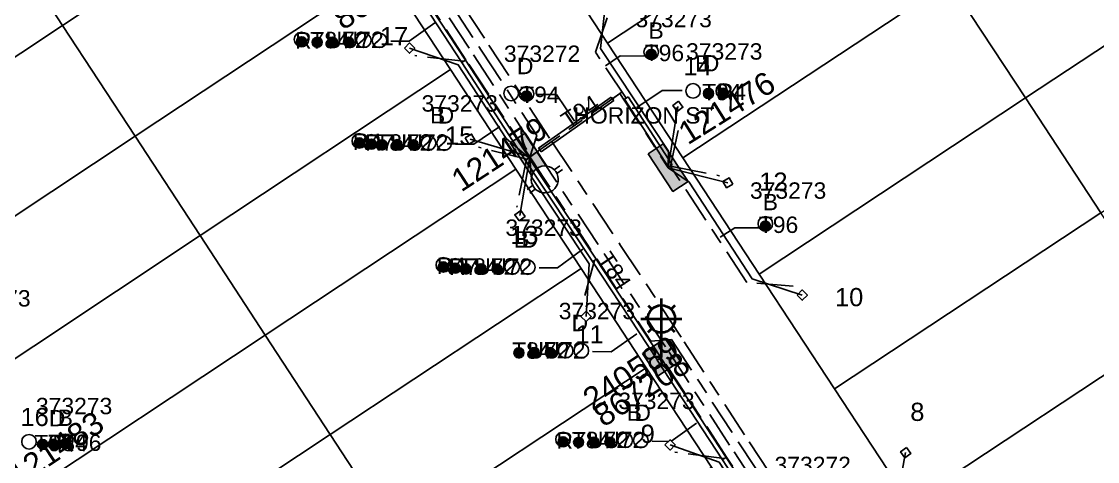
# Model space of a CAD drawing. Header units: metres. Extents: x 302064 to 305578, y 6265466 to 6271990.
# Drawn here: x 303091.9 to 303210.2, y 6270811.9 to 6270860.2 of the extents above; entities that cross this region are included whole.
import ezdxf
from ezdxf.enums import TextEntityAlignment as Align

# ---------------------------------------------------------------- set-up
doc = ezdxf.new("R2010")
doc.units = ezdxf.units.M
doc.linetypes.add('Cable Exist UG', pattern=[8.2, 4, -1.2, 1.8, -1.2])
doc.layers.get('0').update_dxf_attribs({"color": 6})
for name, color, linetype in [('_User Miscellaneous12', 7, 'Continuous'), ('_User_LV_Exist', 7, 'Continuous'), ('Duct_SP_EXT', 7, 'Continuous'), ('Equip_LV_EXT', 7, 'Continuous'), ('Equip_SP_SL_EXT', 7, 'Continuous'), ('Mains_HV_EXT', 1, 'Continuous'), ('Mains_LV_EXT', 5, 'Continuous'), ('Mains_LV_SL_EXT', 4, 'Continuous'), ('Services_SP_EXT', 7, 'Continuous'), ('SupportsUG_SP_LV_EXT', 7, 'Continuous'), ('SupportsUG_SP_LV_SL_EXT', 7, 'Continuous'), ('Trench_SP_EXT', 7, 'Continuous')]:
    doc.layers.add(name, color=color, linetype=linetype)
doc.layers.add('Cadastre Land Parcels_SP_EXT', color=7, linetype='Continuous', lineweight=5)
doc.layers.add('Cadastre Roads_SP_EXT', color=9, linetype='Continuous', lineweight=5)
doc.styles.add('COLUMN_LABEL', font='arial.ttf')
doc.styles.add('iecARIAL', font='arial.ttf', dxfattribs={"height": 2})
doc.styles.add('POLE_LABEL', font='arial.ttf')
doc.styles.get("Standard").update_dxf_attribs({"font": 'arial.ttf'})

# ---------------------------------------------------------------- blocks, each defined once
blk = doc.blocks.new('COLUMN_EXT')
blk.add_hatch(color=256).paths.add_polyline_path([(-1.49, 1.48), (-1.49, -1.49), (1.48, -1.49), (1.48, 1.48)])
blk.add_lwpolyline([(-1.49, -1.49), (1.48, -1.49), (1.48, 1.48), (-1.49, 1.48)], close=True)
for tag, height, style, flags, p in [('ASSET_NUM', 2.5, 'COLUMN_LABEL', 8, (2, 2)), ('STRUCTURE_PLANT_NUMBER', 0.2, 'POLE_LABEL', 9, (1.81, 0.03)), ('STREET_CODE', 0.2, 'COLUMN_LABEL', 9, (1.81, -0.2))]:
    blk.add_attdef(tag, text='', height=height, dxfattribs=dict(style=style, flags=flags)).set_placement(p, align=Align.MIDDLE_LEFT)
at = {"flags": 9}
for tag, p in [('COLUMN_TYPE', (1.81, -0.4)), ('OWNED_BY', (1.81, -0.6)), ('STATE', (1.81, -0.8)), ('USAGE', (1.81, -1)), ('LEGEND', (1.81, -1.2)), ('STREETNAME', (1.81, -1.6)), ('SUBURB', (1.81, -1.8)), ('LOCATION', (1.81, -1.4)), ('NOTES', (1.81, -2))]:
    blk.add_attdef(tag, text='', height=0.2, dxfattribs=at).set_placement(p, align=Align.MIDDLE_LEFT)
at = {"flags": 1}
blk.add_attdef('Z', (1.81, -2.35), '', height=0.2, dxfattribs=at)
blk = doc.blocks.new('PILLAR_EXT')
blk.add_hatch(color=256).paths.add_polyline_path([(-2.475, 0.99), (-2.475, -0.99), (2.475, -0.99), (2.475, 0.99)])
blk.add_lwpolyline([(-2.475, -0.99), (2.475, -0.99), (2.475, 0.99), (-2.475, 0.99)], close=True)
at = {"style": 'iecARIAL', "flags": 8}
blk.add_attdef('ASSET_NUM', (1.5, 3.5), '', height=2.5, dxfattribs=at)
for tag, p, flags in [('OWNED_BY', (0, -0.2), 9), ('STATE', (0, -0.4), 9), ('SUPPORT_TYPE', (0, -0.6), 9), ('USAGE', (0, -0.8), 9), ('LEGEND', (0, -1), 9), ('LOCATION', (0, -1.2), 9), ('STREETNAME', (0, -1.8), 9), ('SUBURB', (0, -2), 1), ('NOTES', (0, -1.4), 9), ('PARENT', (0, -1.6), 9)]:
    blk.add_attdef(tag, p, '', height=0.2, dxfattribs=dict(flags=flags))
blk = doc.blocks.new('DUCT_EXT')
blk.add_circle((0, 0.8), 0.8)
at = {"flags": 1}
blk.add_attdef('Z', (0, 0), '', height=0.2, dxfattribs=at)
at = {"flags": 9}
for tag, p in [('DUCT_CODE', (0, 0)), ('XSECT_TYPE', (0, -0.2)), ('STATE', (0, -0.6)), ('FB_REFERENCE', (0, -0.4)), ('NOTES', (0, -0.8))]:
    blk.add_attdef(tag, text='', height=0.2, dxfattribs=at).set_placement(p, align=Align.MIDDLE_LEFT)
blk = doc.blocks.new('SL_LANTERN_EXT')
at = {"lineweight": 40}
for p, q in [((0, 1.97), (0, 6.47)), ((-1.46, 5.68), (-1.06, 5.28)), ((1.46, 5.68), (1.06, 5.28)), ((-2.25, 4.22), (2.25, 4.22)), ((-1.46, 2.76), (-1.06, 3.16)), ((0, 0), (0, 2.72)), ((1.46, 2.76), (1.06, 3.16))]:
    blk.add_line(p, q, dxfattribs=at)
blk.add_circle((0, 4.22), 1.5, dxfattribs=at)
at = {"style": 'iecARIAL', "flags": 8}
blk.add_attdef('ASSET_NUM', (1.5, 1.5), '', height=2.5, dxfattribs=at)
for tag, p, height, flags in [('CONSTRUCTED_VOLTAGE', (0.98, -0.65), 0.2, 9), ('CONTROL_TYPE', (0.98, -0.85), 0.2, 9), ('LANTERN_PURPOSE', (0.98, -1.05), 0.2, 9), ('LANTERN_TYPE', (0.98, -1.25), 0.2, 9), ('LNUMBER', (2.18, -3.25), 2.5, 8), ('OPERATING_VOLTAGE', (0.98, -1.65), 0.2, 9), ('ORIENTATION', (0.98, -1.85), 0.2, 9), ('OWNED_BY', (0.98, -2.05), 0.2, 9), ('STATE', (0.98, -2.25), 0.2, 9), ('NO_PHASES', (0.98, -1.45), 0.2, 9), ('USAGE', (0.98, -2.45), 0.2, 9), ('CEXIST', (0.98, -2.65), 0.2, 9), ('CNEW', (0.98, -2.85), 0.2, 9), ('CNUMBER', (0.98, -3.05), 0.2, 9), ('CREMOVE', (0.98, -3.25), 0.2, 9), ('CREPLACE', (0.98, -3.45), 0.2, 9), ('LKINGHEIGHT', (0.98, -3.65), 0.2, 9), ('LBRACKET', (0.98, -3.85), 0.2, 9), ('LBRACKETVOCAB', (0.98, -4.05), 0.2, 9), ('LCATEGORY', (0.98, -4.25), 0.2, 9), ('LCHARGE1', (0.98, -4.45), 0.2, 9), ('LCHARGE1PERCENT', (0.98, -4.65), 0.2, 9), ('LCHARGE2', (0.98, -4.85), 0.2, 9), ('LCHARGE2PERCENT', (0.98, -5.05), 0.2, 9), ('LCHARGE3', (0.98, -5.25), 0.2, 9), ('LCHARGE3PERCENT', (0.98, -5.45), 0.2, 9), ('LEXIST', (0.98, -5.65), 0.2, 9), ('LLAMP', (0.98, -5.85), 0.2, 9), ('LLAMPVOCAB', (0.98, -6.05), 0.2, 9), ('LMAST', (0.98, -6.25), 0.2, 9), ('LMASTVOCAB', (0.98, -6.45), 0.2, 9), ('LNEW', (0.98, -6.65), 0.2, 9), ('LANTNUMBER', (0.98, -6.85), 0.2, 9), ('LOUTREACH', (0.98, -7.25), 0.2, 9), ('LOUTREACHVOCAB', (0.98, -7.45), 0.2, 9), ('LRATECODE', (0.98, -7.65), 0.2, 9), ('LREMOVE', (0.98, -7.85), 0.2, 9), ('LREPLACE', (0.98, -8.05), 0.2, 9), ('LTYPE', (0.98, -8.25), 0.2, 9), ('LTYPEVOCAB', (0.98, -8.45), 0.2, 9), ('STREETNAME', (0.98, -9.25), 0.2, 9), ('SUBURB', (0.98, -9.45), 0.2, 1), ('LEGEND', (0.98, -8.65), 0.2, 9), ('LOCATION', (0.98, -8.85), 0.2, 9), ('NOTES', (0.98, -9.05), 0.2, 9)]:
    blk.add_attdef(tag, p, '', height=height, dxfattribs=dict(flags=flags))
blk = doc.blocks.new('CCP_EXT')
at = {"flags": 9}
for tag, p in [('STATE', (0, -1.8)), ('LEGEND', (0, -1.4)), ('LIFE_SUPPORT', (0, -1.6)), ('NOTES', (0, -2))]:
    blk.add_attdef(tag, text='', height=0.2, dxfattribs=at).set_placement(p, align=Align.MIDDLE_LEFT)
blk.add_wipeout([(0, 0.57), (0.57, 0), (0, -0.57), (-0.57, 0)])
blk.add_lwpolyline([(-0.57, 0), (0, 0.57), (0.57, 0), (0, -0.57), (-0.57, 0)])
at = {"flags": 1}
blk.add_attdef('Z', (0, 0), '', height=0.2, dxfattribs=at)
at = {"flags": 9}
for tag, p in [('CCP_TYPE', (0, 0)), ('CONSTRUCTED_VOLTAGE', (0, -0.2)), ('OPERATING_VOLTAGE', (0, -0.6)), ('ORIENTATION', (0, -0.8)), ('OWNED_BY', (0, -1)), ('NO_PHASES', (0, -0.4)), ('USAGE', (0, -1.2))]:
    blk.add_attdef(tag, text='', height=0.2, dxfattribs=at).set_placement(p, align=Align.MIDDLE_LEFT)
blk = doc.blocks.new('LV_UG_LINKS_OPEN_EXT')
for p, q in [((-0.25, 1.47), (-0.25, 2.22)), ((0.25, 1.47), (0.25, 2.22)), ((-0.25, -1.47), (-0.25, -2.22)), ((0.25, -1.47), (0.25, -2.22))]:
    blk.add_line(p, q)
at = {"flags": 9}
for tag, p in [('ACTUAL_STATUS', (0, 0)), ('CONSTRUCTED_VOLTAGE', (0, -0.2)), ('OPERATING_VOLTAGE', (0, -0.6)), ('ORIENTATION', (0, -0.8)), ('STATE', (0, -1)), ('SWITCH_TYPE', (0, -1.2)), ('NO_PHASES', (0, -0.4)), ('USAGE', (0, -1.4)), ('NOTES', (0, -1.6))]:
    blk.add_attdef(tag, text='', height=0.2, dxfattribs=at).set_placement(p, align=Align.MIDDLE_LEFT)
at = {"flags": 1}
blk.add_attdef('Z', (0, 0), '', height=0.2, dxfattribs=at)
blk.add_wipeout([(-0.25, 1.47), (-0.43, 1.43), (-0.61, 1.36), (-0.77, 1.28), (-0.93, 1.17), (-1.07, 1.05), (-1.19, 0.9), (-1.29, 0.75), (-1.38, 0.58), (-1.44, 0.4), (-1.48, 0.22), (-1.49, 0.03), (-1.49, -0.16), (-1.45, -0.34), (-1.4, -0.52), (-1.32, -0.69), (-1.23, -0.85), (-1.11, -1), (-0.98, -1.13), (-0.83, -1.24), (-0.66, -1.34), (-0.49, -1.41), (-0.31, -1.46), (-0.13, -1.49), (0.06, -1.49), (0.25, -1.47), (0.43, -1.43), (0.61, -1.36), (0.77, -1.28), (0.93, -1.17), (1.07, -1.05), (1.19, -0.9), (1.29, -0.75), (1.38, -0.58), (1.44, -0.4), (1.48, -0.22), (1.49, -0.03), (1.49, 0.16), (1.45, 0.34), (1.4, 0.52), (1.32, 0.69), (1.23, 0.85), (1.11, 1), (0.98, 1.13), (0.83, 1.24), (0.66, 1.34), (0.49, 1.41), (0.31, 1.46), (0.13, 1.49), (-0.06, 1.49)])
blk.add_lwpolyline([(0, -1.49, 1), (0, 1.49, 1)], format="xyb", close=True)
blk = doc.blocks.new('CABLE_LARGE_EXT')
h = blk.add_hatch(color=256)
edge = h.paths.add_edge_path()
edge.add_arc((0, 0.55), 0.55, 0, 360)
blk.add_circle((0, 0.55), 0.55)
at = {"flags": 1}
blk.add_attdef('Z', (0, 0), '', height=0.2, dxfattribs=at)
at = {"flags": 9}
for tag, p in [('COND_CODE', (0, 0)), ('STATE', (0, -0.4)), ('XSECT_SIZE', (0, -0.6)), ('FB_REFERENCE', (0, -0.2)), ('NOTES', (0, -0.8))]:
    blk.add_attdef(tag, text='', height=0.2, dxfattribs=at).set_placement(p, align=Align.MIDDLE_LEFT)

msp = doc.modelspace()

# ---------------------------------------------------------------- linework, layer by layer
at = {"layer": '_User Miscellaneous12'}
for p, q in [((303140.302, 6270855.732), (303140.504, 6270855.863)), ((303140.303, 6270855.732), (303140.504, 6270855.863)), ((303140.704, 6270855.995), (303140.504, 6270855.863)), ((303140.705, 6270855.994), (303140.504, 6270855.863)), ((303148.732, 6270846.323), (303156.732, 6270851.942)), ((303156.732, 6270851.942), (303156.87, 6270851.745)), ((303157.008, 6270851.549), (303156.87, 6270851.745)), ((303158.176, 6270851.698), (303158.377, 6270851.829)), ((303158.579, 6270851.959), (303158.377, 6270851.829)), ((303148.732, 6270846.323), (303148.87, 6270846.126)), ((303163.028, 6270844.22), (303163.229, 6270844.351)), ((303163.431, 6270844.482), (303163.229, 6270844.351)), ((303154.675, 6270833.863), (303154.875, 6270833.995)), ((303154.676, 6270833.863), (303154.875, 6270833.995)), ((303155.075, 6270834.128), (303154.875, 6270833.995)), ((303155.076, 6270834.127), (303154.875, 6270833.995)), ((303161.788, 6270823.051), (303161.989, 6270823.182)), ((303161.789, 6270823.05), (303161.989, 6270823.182)), ((303162.19, 6270823.314), (303161.989, 6270823.182)), ((303162.19, 6270823.313), (303161.989, 6270823.182)), ((303168.95, 6270812.096), (303169.151, 6270812.228)), ((303168.95, 6270812.097), (303169.151, 6270812.228)), ((303176.951, 6270799.907), (303168.95, 6270812.096)), ((303169.351, 6270812.36), (303169.151, 6270812.228)), ((303169.351, 6270812.359), (303169.151, 6270812.228)), ((303177.352, 6270800.17), (303169.351, 6270812.36))]:
    msp.add_line(p, q, dxfattribs=at)
at = {"layer": 'Cadastre Land Parcels_SP_EXT', "linetype": 'Continuous'}
for points in [[(303123.947, 6270878.042), (303115.978, 6270890.219), (303088.459, 6270871.984), (303096.428, 6270859.808), (303123.947, 6270878.042)], [(303185.596, 6270877.206), (303177.323, 6270889.806), (303148.052, 6270870.461), (303156.326, 6270857.86), (303185.596, 6270877.206)], [(303231.548, 6270871.199), (303223.167, 6270883.972), (303193.871, 6270864.606), (303202.254, 6270851.837), (303231.548, 6270871.199)], [(303131.916, 6270865.867), (303123.947, 6270878.042), (303096.428, 6270859.808), (303104.398, 6270847.631), (303131.916, 6270865.867)], [(303193.871, 6270864.606), (303185.596, 6270877.206), (303156.326, 6270857.86), (303164.597, 6270845.259), (303193.871, 6270864.606)], [(303096.428, 6270859.808), (303088.459, 6270871.984), (303060.941, 6270853.749), (303068.911, 6270841.573), (303096.428, 6270859.808)], [(303239.819, 6270858.596), (303231.548, 6270871.199), (303202.254, 6270851.837), (303210.528, 6270839.237), (303239.819, 6270858.596)], [(303139.065, 6270854.949), (303131.916, 6270865.867), (303104.398, 6270847.631), (303111.542, 6270836.715), (303139.065, 6270854.949)], [(303202.254, 6270851.837), (303193.871, 6270864.606), (303164.597, 6270845.259), (303172.98, 6270832.492), (303202.254, 6270851.837)], [(303104.398, 6270847.631), (303096.428, 6270859.808), (303068.911, 6270841.573), (303076.879, 6270829.396), (303104.398, 6270847.631)], [(303146.235, 6270844.03), (303139.065, 6270854.949), (303111.542, 6270836.715), (303118.688, 6270825.798), (303146.235, 6270844.03)], [(303210.528, 6270839.237), (303202.254, 6270851.837), (303172.98, 6270832.492), (303181.254, 6270819.89), (303210.528, 6270839.237)], [(303111.542, 6270836.715), (303104.398, 6270847.631), (303076.879, 6270829.396), (303084.025, 6270818.48), (303111.542, 6270836.715)], [(303153.405, 6270833.108), (303146.235, 6270844.03), (303118.688, 6270825.798), (303125.833, 6270814.882), (303153.405, 6270833.108)], [(303218.802, 6270826.637), (303210.528, 6270839.237), (303181.254, 6270819.89), (303189.526, 6270807.29), (303218.802, 6270826.637)], [(303118.688, 6270825.798), (303111.542, 6270836.715), (303084.025, 6270818.48), (303091.169, 6270807.565), (303118.688, 6270825.798)], [(303160.574, 6270822.188), (303153.405, 6270833.108), (303125.833, 6270814.882), (303132.993, 6270803.963), (303160.574, 6270822.188)], [(303221.572, 6270810.4), (303227.076, 6270814.037), (303218.802, 6270826.637), (303189.526, 6270807.29), (303197.798, 6270794.69), (303221.572, 6270810.4)], [(303125.833, 6270814.882), (303118.688, 6270825.798), (303091.169, 6270807.565), (303098.314, 6270796.647), (303125.833, 6270814.882)], [(303167.744, 6270811.268), (303160.574, 6270822.188), (303132.993, 6270803.963), (303140.163, 6270793.043), (303167.744, 6270811.268)], [(303132.993, 6270803.963), (303125.833, 6270814.882), (303098.314, 6270796.647), (303105.46, 6270785.731), (303132.993, 6270803.963)]]:
    msp.add_lwpolyline(points, close=True, dxfattribs=at)
at = {"layer": 'Duct_SP_EXT'}
for p, q in [((303140.302, 6270855.732), (303140.504, 6270855.863)), ((303140.303, 6270855.732), (303140.504, 6270855.863)), ((303140.704, 6270855.995), (303140.504, 6270855.863)), ((303140.705, 6270855.994), (303140.504, 6270855.863)), ((303148.732, 6270846.323), (303156.732, 6270851.942)), ((303156.732, 6270851.942), (303156.87, 6270851.745)), ((303157.008, 6270851.549), (303156.87, 6270851.745)), ((303158.176, 6270851.698), (303158.377, 6270851.829)), ((303158.579, 6270851.959), (303158.377, 6270851.829)), ((303148.732, 6270846.323), (303148.87, 6270846.126)), ((303163.028, 6270844.22), (303163.229, 6270844.351)), ((303163.431, 6270844.482), (303163.229, 6270844.351)), ((303154.675, 6270833.863), (303154.875, 6270833.995)), ((303154.676, 6270833.863), (303154.875, 6270833.995)), ((303155.075, 6270834.128), (303154.875, 6270833.995)), ((303155.076, 6270834.127), (303154.875, 6270833.995)), ((303161.788, 6270823.051), (303161.989, 6270823.182)), ((303161.789, 6270823.05), (303161.989, 6270823.182)), ((303162.19, 6270823.314), (303161.989, 6270823.182)), ((303162.19, 6270823.313), (303161.989, 6270823.182)), ((303168.95, 6270812.096), (303169.151, 6270812.228)), ((303168.95, 6270812.097), (303169.151, 6270812.228)), ((303176.951, 6270799.907), (303168.95, 6270812.096)), ((303169.351, 6270812.36), (303169.151, 6270812.228)), ((303169.351, 6270812.359), (303169.151, 6270812.228)), ((303177.352, 6270800.17), (303169.351, 6270812.36))]:
    msp.add_line(p, q, dxfattribs=at)
for points in [[(303132.481, 6270858.09), (303134.524, 6270858.085), (303137.348, 6270860.08)], [(303160.531, 6270856.428), (303157.694, 6270856.45), (303156.08, 6270855.384)], [(303164.533, 6270852.64), (303162.317, 6270852.65), (303159.527, 6270850.774)], [(303148.649, 6270852.229), (303150.692, 6270852.234), (303152.695, 6270849.276)], [(303139.592, 6270846.78), (303141.638, 6270846.757), (303144.48, 6270848.709)], [(303173.079, 6270837.571), (303170.301, 6270837.59), (303168.688, 6270836.532)], [(303148.787, 6270833.181), (303150.811, 6270833.193), (303153.59, 6270835.23)], [(303154.673, 6270823.99), (303156.726, 6270823.965), (303159.548, 6270825.94)], [(303161.22, 6270814.14), (303163.285, 6270814.112), (303166.092, 6270816.129)]]:
    msp.add_lwpolyline(points, dxfattribs=at)
at = {"layer": 'Trench_SP_EXT', "linetype": 'Cable Exist UG'}
for points in [[(303158.377, 6270851.829), (303154.997, 6270856.861), (303156.658, 6270861.758)], [(303156.87, 6270851.745), (303157.918, 6270852.513)], [(303163.229, 6270844.351), (303164.34, 6270849.412)], [(303147.484, 6270845.118), (303148.87, 6270846.126)]]:
    msp.add_lwpolyline(points, dxfattribs=at)

# ---------------------------------------------------------------- block references
at = {"layer": 'Duct_SP_EXT'}
for name, p in [('DUCT_EXT', (303122.685, 6270857.466)), ('CABLE_LARGE_EXT', (303122.685, 6270857.466)), ('CABLE_LARGE_EXT', (303126.083, 6270857.428)), ('DUCT_EXT', (303129.529, 6270857.372)), ('DUCT_EXT', (303131.243, 6270857.363)), ('CABLE_LARGE_EXT', (303124.403, 6270857.401)), ('CABLE_LARGE_EXT', (303127.851, 6270857.422)), ('DUCT_EXT', (303161.116, 6270856.071)), ('CABLE_LARGE_EXT', (303161.116, 6270856.071)), ('DUCT_EXT', (303145.716, 6270851.532)), ('DUCT_EXT', (303147.412, 6270851.492)), ('DUCT_EXT', (303165.714, 6270851.819)), ('CABLE_LARGE_EXT', (303167.415, 6270851.783)), ('DUCT_EXT', (303169.04, 6270851.805)), ('CABLE_LARGE_EXT', (303169.04, 6270851.805)), ('CABLE_LARGE_EXT', (303147.412, 6270851.492)), ('DUCT_EXT', (303129.036, 6270846.325)), ('CABLE_LARGE_EXT', (303129.036, 6270846.354)), ('DUCT_EXT', (303130.339, 6270846.225)), ('CABLE_LARGE_EXT', (303130.339, 6270846.225)), ('CABLE_LARGE_EXT', (303131.533, 6270846.144)), ('CABLE_LARGE_EXT', (303133.203, 6270846.158)), ('CABLE_LARGE_EXT', (303134.964, 6270846.141)), ('DUCT_EXT', (303136.64, 6270846.08)), ('DUCT_EXT', (303138.354, 6270846.062)), ('DUCT_EXT', (303173.659, 6270837.217)), ('CABLE_LARGE_EXT', (303173.659, 6270837.217)), ('DUCT_EXT', (303138.266, 6270832.703)), ('CABLE_LARGE_EXT', (303138.266, 6270832.731)), ('DUCT_EXT', (303139.563, 6270832.599)), ('CABLE_LARGE_EXT', (303139.563, 6270832.599)), ('DUCT_EXT', (303145.846, 6270832.456)), ('DUCT_EXT', (303147.554, 6270832.451)), ('CABLE_LARGE_EXT', (303140.751, 6270832.514)), ('CABLE_LARGE_EXT', (303142.417, 6270832.526)), ('CABLE_LARGE_EXT', (303144.175, 6270832.512)), ('CABLE_LARGE_EXT', (303146.579, 6270823.297)), ('CABLE_LARGE_EXT', (303148.265, 6270823.329)), ('CABLE_LARGE_EXT', (303150.035, 6270823.325)), ('DUCT_EXT', (303151.717, 6270823.28)), ('DUCT_EXT', (303153.434, 6270823.266)), ('DUCT_EXT', (303092.734, 6270813.273)), ('DUCT_EXT', (303096.747, 6270813.326)), ('DUCT_EXT', (303151.424, 6270813.527)), ('DUCT_EXT', (303158.263, 6270813.429)), ('DUCT_EXT', (303159.978, 6270813.418)), ('CABLE_LARGE_EXT', (303094.223, 6270813.237)), ('CABLE_LARGE_EXT', (303095.407, 6270813.253)), ('CABLE_LARGE_EXT', (303096.747, 6270813.326)), ('CABLE_LARGE_EXT', (303151.424, 6270813.527)), ('CABLE_LARGE_EXT', (303153.137, 6270813.464)), ('CABLE_LARGE_EXT', (303154.815, 6270813.49)), ('CABLE_LARGE_EXT', (303156.585, 6270813.481))]:
    msp.add_blockref(name, p, dxfattribs=at)
at = {"layer": 'Equip_SP_SL_EXT'}
ref = msp.add_blockref('SL_LANTERN_EXT', (303162.236, 6270823.345), dxfattribs=at)
ref.add_attrib('ASSET_NUM', '240589', dxfattribs={"layer": '0', "height": 2.5, "rotation": 33.31383, "style": 'iecARIAL'}).set_placement((303163.736, 6270824.845), align=Align.MIDDLE_RIGHT)
at = {"layer": 'SupportsUG_SP_LV_EXT'}
ref = msp.add_blockref('PILLAR_EXT', (303162.972, 6270844.179), dxfattribs=dict(at, rotation=303.4372439839296))
ref.add_attrib('ASSET_NUM', '121476', dxfattribs={"layer": '0', "height": 2.5, "rotation": 32.02264, "style": 'iecARIAL'}).set_placement((303164.472, 6270847.679), align=Align.MIDDLE_LEFT)
ref = msp.add_blockref('PILLAR_EXT', (303147.794, 6270845.371), dxfattribs=dict(at, rotation=303.2288901921125))
ref.add_attrib('ASSET_NUM', '121479', dxfattribs={"layer": '0', "height": 2.5, "rotation": 33.22889, "style": 'iecARIAL'}).set_placement((303149.294, 6270848.871), align=Align.MIDDLE_RIGHT)
ref = msp.add_blockref('PILLAR_EXT', (303089.33, 6270806.605), dxfattribs=dict(at, rotation=303.6055502420514))
ref.add_attrib('ASSET_NUM', '121483', dxfattribs={"layer": '0', "height": 2.5, "rotation": 33.57468, "style": 'iecARIAL'}).set_placement((303090.83, 6270810.105), align=Align.MIDDLE_LEFT)
at = {"layer": 'SupportsUG_SP_LV_SL_EXT'}
ref = msp.add_blockref('COLUMN_EXT', (303133.587, 6270866.965), dxfattribs=dict(at, rotation=123.4033232999835))
ref.add_attrib('ASSET_NUM', '867209', dxfattribs={"layer": '0', "height": 2.5, "rotation": 33.40332, "style": 'COLUMN_LABEL'}).set_placement((303135.587, 6270867.715), align=Align.TOP_RIGHT)
ref = msp.add_blockref('COLUMN_EXT', (303162.236, 6270823.345), dxfattribs=dict(at, rotation=303.3138321220134))
ref.add_attrib('ASSET_NUM', '867208', dxfattribs={"layer": '0', "height": 2.5, "rotation": 33.31383, "style": 'COLUMN_LABEL'}).set_placement((303164.236, 6270824.095), align=Align.TOP_RIGHT)

# ---------------------------------------------------------------- texts
at = {"layer": 'Cadastre Land Parcels_SP_EXT'}
for s, p in [('17', (303131.294, 6270857.627)), ('14', (303164.66, 6270854.335)), ('15', (303138.453, 6270846.71)), ('12', (303172.987, 6270841.651)), ('13', (303145.622, 6270835.791)), ('10', (303181.315, 6270828.966)), ('11', (303152.791, 6270824.873)), ('8', (303189.589, 6270816.365)), ('16', (303091.793, 6270815.803)), ('9', (303159.96, 6270813.953))]:
    msp.add_text(s, height=2, dxfattribs=at).set_placement(p)
at = {"layer": 'Duct_SP_EXT'}
for s, p in [('373273', (303159.392, 6270859.605)), ('B', (303160.815, 6270858.345)), ('R7', (303121.969, 6270857.25)), ('T84', (303123.649, 6270857.293)), ('U72', (303125.33, 6270857.323)), ('U72', (303127.101, 6270857.323)), ('373272', (303144.927, 6270855.797)), ('T96', (303160.4, 6270855.881)), ('373273', (303164.952, 6270856.049)), ('D', (303146.354, 6270854.45)), ('B', (303165.94, 6270854.727)), ('D', (303166.789, 6270854.746)), ('T94', (303146.713, 6270851.29)), ('T94', (303166.714, 6270851.584)), ('R4', (303168.33, 6270851.604)), ('373273', (303135.88, 6270850.336)), ('B', (303136.802, 6270849.04)), ('D', (303137.646, 6270849.028)), ('R4', (303128.309, 6270846.13)), ('R7', (303129.658, 6270846.037)), ('T84', (303130.79, 6270846.049)), ('U72', (303132.454, 6270846.058)), ('U72', (303134.212, 6270846.044)), ('373273', (303171.968, 6270840.768)), ('B', (303173.377, 6270839.508)), ('373273', (303145.095, 6270836.69)), ('T96', (303172.944, 6270837.011)), ('B', (303146.013, 6270835.406)), ('D', (303146.855, 6270835.396)), ('R4', (303137.533, 6270832.502)), ('R7', (303138.882, 6270832.411)), ('T84', (303140.011, 6270832.421)), ('U72', (303141.669, 6270832.427)), ('U72', (303143.424, 6270832.415)), ('373273', (303084.521, 6270828.929)), ('373273', (303150.954, 6270827.536)), ('D', (303152.361, 6270826.222)), ('T84', (303145.826, 6270823.194)), ('U72', (303147.511, 6270823.224)), ('U72', (303149.28, 6270823.218)), ('373273', (303093.494, 6270817.1)), ('373273', (303157.5, 6270817.671)), ('D', (303094.913, 6270815.768)), ('B', (303095.882, 6270815.815)), ('B', (303158.425, 6270816.378)), ('D', (303159.271, 6270816.369)), ('T94', (303093.321, 6270813.037)), ('T84', (303094.852, 6270813.042)), ('T96', (303096.362, 6270813.074)), ('R7', (303150.702, 6270813.316)), ('T84', (303152.381, 6270813.357)), ('U72', (303154.062, 6270813.386)), ('U72', (303155.839, 6270813.379)), ('373272', (303174.672, 6270810.633))]:
    msp.add_text(s, height=1.8, dxfattribs=at).set_placement(p)
at = {"layer": 'Mains_LV_EXT'}
for s, rotation, p in [('T94', 33.4876, (303151.985, 6270848.382)), ('T84', 303.60798, (303155.135, 6270834.152))]:
    msp.add_text(s, height=1.8, rotation=rotation, dxfattribs=at).set_placement(p)

# ---------------------------------------------------------------- next in the draw order: block references
at = {"layer": 'Services_SP_EXT'}
for p in [(303134.557, 6270857.315), (303177.711, 6270830.187), (303153.953, 6270827.84), (303163.192, 6270813.731)]:
    msp.add_blockref('CCP_EXT', p, dxfattribs=at)
for p, rotation in [((303164.044, 6270850.909), 261.4372438373566), ((303141.224, 6270847.325), 345.1928284636487), ((303169.535, 6270842.521), 165.4372439129679), ((303146.687, 6270838.921), 81.19282880214134), ((303189.076, 6270812.88), 260.3488577609698)]:
    msp.add_blockref('CCP_EXT', p, dxfattribs=dict(at, rotation=rotation))

# ---------------------------------------------------------------- next in the draw order: block references
for p in [(303134.557, 6270857.315), (303177.711, 6270830.187), (303153.953, 6270827.84), (303163.192, 6270813.731)]:
    msp.add_blockref('CCP_EXT', p, dxfattribs=at)
for p, rotation in [((303164.044, 6270850.909), 261.4372438373566), ((303141.224, 6270847.325), 345.1928284636487), ((303169.535, 6270842.521), 165.4372439129679), ((303146.687, 6270838.921), 81.19282880214134), ((303189.076, 6270812.88), 260.3488577609698)]:
    msp.add_blockref('CCP_EXT', p, dxfattribs=dict(at, rotation=rotation))

# ---------------------------------------------------------------- next in the draw order: linework, layer by layer
at = {"layer": '_User Miscellaneous12'}
for p, q in [((303140.704, 6270855.995), (303133.537, 6270866.932)), ((303140.303, 6270855.732), (303133.135, 6270866.669)), ((303158.176, 6270851.698), (303163.028, 6270844.22)), ((303158.579, 6270851.959), (303163.431, 6270844.482)), ((303161.789, 6270823.05), (303154.675, 6270833.863)), ((303162.19, 6270823.314), (303155.076, 6270834.127)), ((303169.351, 6270812.359), (303162.19, 6270823.313)), ((303168.95, 6270812.097), (303161.788, 6270823.051))]:
    msp.add_line(p, q, dxfattribs=at)
at = {"layer": 'Cadastre Roads_SP_EXT', "linetype": 'Continuous'}
msp.add_lwpolyline([(303131.916, 6270865.867), (303139.065, 6270854.949), (303146.235, 6270844.03), (303153.405, 6270833.108), (303160.574, 6270822.188), (303167.744, 6270811.268), (303175.741, 6270799.086), (303183.738, 6270786.906), (303191.549, 6270775.008), (303198.417, 6270764.547), (303211.788, 6270773.383), (303211.788, 6270773.383), (303205.553, 6270782.878), (303197.798, 6270794.69), (303189.526, 6270807.29), (303181.254, 6270819.89), (303172.98, 6270832.492), (303164.597, 6270845.259), (303156.326, 6270857.86), (303148.052, 6270870.461)], dxfattribs=at)
at = {"layer": 'Duct_SP_EXT'}
for p, q in [((303140.704, 6270855.995), (303133.537, 6270866.932)), ((303140.303, 6270855.732), (303133.135, 6270866.669)), ((303158.176, 6270851.698), (303163.028, 6270844.22)), ((303158.579, 6270851.959), (303163.431, 6270844.482)), ((303161.789, 6270823.05), (303154.675, 6270833.863)), ((303162.19, 6270823.314), (303155.076, 6270834.127)), ((303169.351, 6270812.359), (303162.19, 6270823.313)), ((303168.95, 6270812.097), (303161.788, 6270823.051))]:
    msp.add_line(p, q, dxfattribs=at)
at = {"layer": 'Mains_LV_SL_EXT', "linetype": 'Cable Exist UG'}
msp.add_lwpolyline([(303177.407, 6270800.198), (303169.401, 6270812.392), (303169.401, 6270812.392), (303162.236, 6270823.345)], dxfattribs=at)
at = {"layer": 'Services_SP_EXT'}
for points in [[(303162.972, 6270844.179), (303163.019, 6270845.985), (303163.019, 6270845.985), (303155.551, 6270857.267), (303156.147, 6270862.919)], [(303162.972, 6270844.179), (303164.044, 6270850.909)], [(303162.972, 6270844.179), (303169.535, 6270842.521)], [(303162.972, 6270844.179), (303165.304, 6270842.574), (303165.304, 6270842.574), (303172.196, 6270831.959), (303177.711, 6270830.187)], [(303177.407, 6270800.198), (303175.926, 6270800.627), (303175.926, 6270800.627), (303168.567, 6270811.842), (303163.192, 6270813.731)], [(303187.872, 6270806.206), (303189.076, 6270812.879)]]:
    msp.add_lwpolyline(points, dxfattribs=at)
at = {"layer": 'Trench_SP_EXT', "linetype": 'Cable Exist UG'}
for points in [[(303140.504, 6270855.863), (303135.121, 6270856.488)], [(303147.463, 6270845.104), (303142.146, 6270846.424)], [(303147.41, 6270845.07), (303146.342, 6270839.851)], [(303176.727, 6270831.159), (303171.639, 6270831.583), (303171.639, 6270831.583), (303163.229, 6270844.351)], [(303163.229, 6270844.351), (303168.605, 6270843.289)], [(303154.876, 6270833.995), (303153.493, 6270828.956)], [(303169.151, 6270812.228), (303163.703, 6270812.943)]]:
    msp.add_lwpolyline(points, dxfattribs=at)

# ---------------------------------------------------------------- next in the draw order: texts
at = {"layer": 'Cadastre Roads_SP_EXT'}
msp.add_text('HORIZON ST', height=1.8, dxfattribs=at).set_placement((303152.567, 6270849.022))

# ---------------------------------------------------------------- next in the draw order: block references
at = {"layer": 'Equip_LV_EXT', "rotation": 125.6972108467121}
msp.add_blockref('LV_UG_LINKS_OPEN_EXT', (303149.416, 6270842.894), dxfattribs=at)

# ---------------------------------------------------------------- next in the draw order: linework, layer by layer
at = {"layer": '_User Miscellaneous12'}
for p, q in [((303147.283, 6270844.987), (303140.302, 6270855.732)), ((303147.686, 6270845.249), (303140.705, 6270855.994)), ((303149.008, 6270845.93), (303157.008, 6270851.549)), ((303149.008, 6270845.93), (303148.87, 6270846.126)), ((303147.283, 6270844.987), (303147.484, 6270845.118)), ((303147.284, 6270844.985), (303147.484, 6270845.118)), ((303154.676, 6270833.863), (303147.284, 6270844.985)), ((303147.684, 6270845.251), (303147.484, 6270845.118)), ((303147.686, 6270845.249), (303147.484, 6270845.118)), ((303155.075, 6270834.128), (303147.684, 6270845.251))]:
    msp.add_line(p, q, dxfattribs=at)
at = {"layer": '_User_LV_Exist', "linetype": 'Cable Exist UG'}
for points in [[(303117.637, 6270891.333), (303125.615, 6270879.143), (303125.615, 6270879.143), (303132.594, 6270868.432), (303134.806, 6270868.678), (303134.806, 6270868.678), (303142.439, 6270857.104), (303148.545, 6270847.715), (303147.774, 6270845.323)], [(303147.794, 6270845.371), (303157.68, 6270852.314), (303157.68, 6270852.314), (303162.972, 6270844.179)], [(303147.794, 6270845.371), (303155.135, 6270834.152), (303155.135, 6270834.152), (303161.084, 6270825.125), (303163.342, 6270825.298), (303163.342, 6270825.298), (303171.049, 6270813.518), (303178.377, 6270802.35), (303177.407, 6270800.198)]]:
    msp.add_lwpolyline(points, dxfattribs=at)
at = {"layer": 'Duct_SP_EXT'}
for p, q in [((303147.283, 6270844.987), (303140.302, 6270855.732)), ((303147.686, 6270845.249), (303140.705, 6270855.994)), ((303149.008, 6270845.93), (303157.008, 6270851.549)), ((303149.008, 6270845.93), (303148.87, 6270846.126)), ((303147.283, 6270844.987), (303147.484, 6270845.118)), ((303147.284, 6270844.985), (303147.484, 6270845.118)), ((303154.676, 6270833.863), (303147.284, 6270844.985)), ((303147.684, 6270845.251), (303147.484, 6270845.118)), ((303147.686, 6270845.249), (303147.484, 6270845.118)), ((303155.075, 6270834.128), (303147.684, 6270845.251))]:
    msp.add_line(p, q, dxfattribs=at)
at = {"layer": 'Mains_HV_EXT', "linetype": 'Cable Exist UG'}
for points in [[(303098.151, 6270912.915), (303099.182, 6270914.835), (303103.684, 6270917.828), (303103.684, 6270917.828), (303104.332, 6270916.927), (303112.076, 6270905.208), (303120.127, 6270892.983), (303128.114, 6270880.789), (303136.089, 6270868.611), (303143.274, 6270857.651), (303150.174, 6270847.083), (303157.683, 6270835.751), (303164.734, 6270825.056), (303171.88, 6270814.07), (303179.886, 6270801.87), (303187.966, 6270789.668), (303195.623, 6270777.765), (303203.272, 6270766.449), (303209.862, 6270770.739), (303209.862, 6270770.739), (303219.581, 6270768.881), (303240.088, 6270782.435), (303244.675, 6270785.461)], [(303134.42, 6270867.514), (303141.601, 6270856.562), (303148.539, 6270845.909), (303155.991, 6270834.68), (303163.071, 6270823.93), (303170.221, 6270812.961), (303178.235, 6270800.759), (303186.288, 6270788.568), (303193.983, 6270776.663), (303201.588, 6270765.341), (303199.731, 6270755.738), (303180.87, 6270743.307), (303180.87, 6270743.307), (303169.924, 6270736.055), (303150.725, 6270723.335), (303150.725, 6270723.335), (303141.413, 6270725.343), (303133.942, 6270736.934), (303126.139, 6270748.865), (303117.656, 6270761.749), (303106.365, 6270754.054), (303105.538, 6270752.37)]]:
    msp.add_lwpolyline(points, dxfattribs=at)
at = {"layer": 'Mains_LV_EXT', "linetype": 'Cable Exist UG'}
for points in [[(303117.637, 6270891.333), (303125.615, 6270879.143), (303125.615, 6270879.143), (303132.594, 6270868.432), (303134.806, 6270868.678), (303134.806, 6270868.678), (303142.439, 6270857.104), (303148.545, 6270847.715), (303147.774, 6270845.323)], [(303147.794, 6270845.371), (303157.68, 6270852.314), (303157.68, 6270852.314), (303162.972, 6270844.179)], [(303147.794, 6270845.371), (303155.135, 6270834.152), (303155.135, 6270834.152), (303161.084, 6270825.125), (303163.342, 6270825.298), (303163.342, 6270825.298), (303171.049, 6270813.518), (303178.377, 6270802.35), (303177.407, 6270800.198)]]:
    msp.add_lwpolyline(points, dxfattribs=at)
at = {"layer": 'Mains_LV_SL_EXT', "linetype": 'Cable Exist UG'}
msp.add_lwpolyline([(303147.794, 6270845.371), (303140.756, 6270856.026), (303140.756, 6270856.026), (303133.587, 6270866.965)], dxfattribs=at)
at = {"layer": 'Services_SP_EXT'}
for points in [[(303147.683, 6270845.262), (303145.187, 6270847.4), (303145.187, 6270847.4), (303139.917, 6270855.482), (303134.557, 6270857.315)], [(303147.794, 6270845.371), (303141.224, 6270847.325)], [(303147.794, 6270845.371), (303146.687, 6270838.921)], [(303147.774, 6270845.323), (303147.933, 6270843.219), (303147.933, 6270843.219), (303154.283, 6270833.618), (303153.953, 6270827.84)]]:
    msp.add_lwpolyline(points, dxfattribs=at)

doc.saveas('drawing.dxf')
